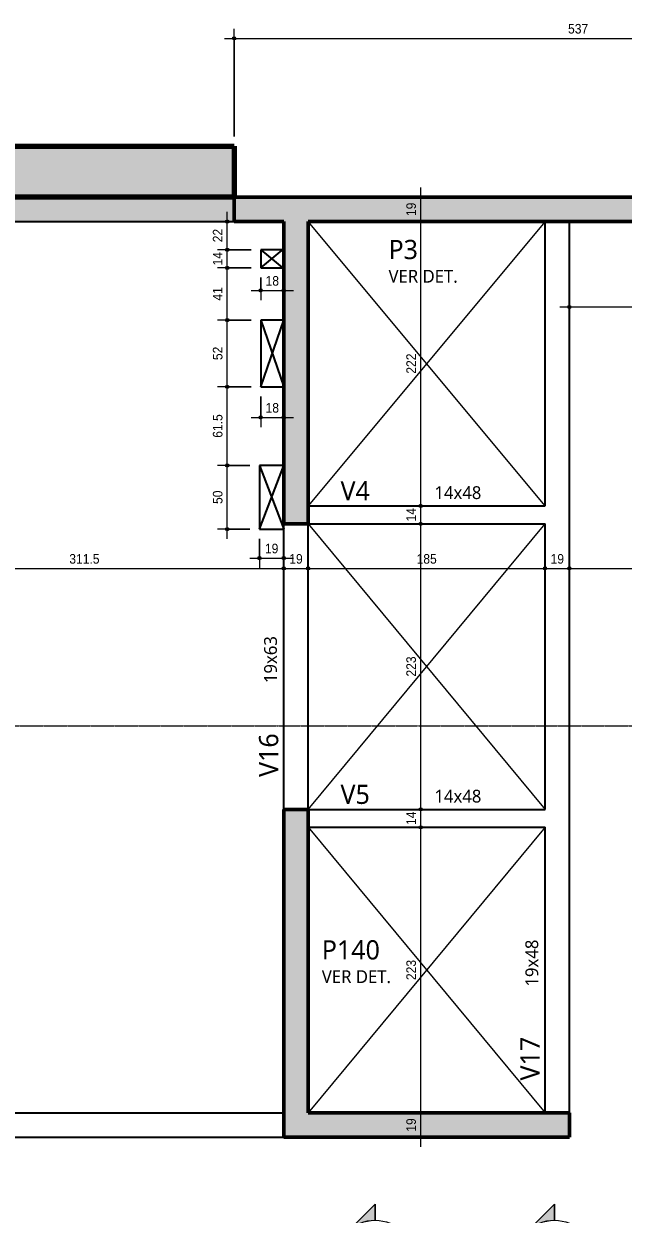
# Model space of a CAD drawing. Header units: centimetres. Extents: x -2198 to 42786, y -3196 to 88064.
# Drawn here: x -550 to -82, y -87 to 843 of the extents above; entities that cross this region are included whole.
import ezdxf

# ---------------------------------------------------------------- set-up
doc = ezdxf.new("R2010")
doc.units = ezdxf.units.CM
doc.linetypes.add('Centro de 6 mm', pattern=[1.32, 0.6, -0.24, 0.24, -0.24])
for name, color, linetype, lineweight in [('A-ANNO-DIMS', 7, 'Continuous', 9), ('A-ANNO-DIMS-50', 7, 'Continuous', 9), ('A-DETL-THIN', 7, 'Continuous', 25), ('A-FLOR', 7, 'Continuous', 25), ('G-ANNO-SYMB', 7, 'Continuous', 9), ('S-BEAM', 7, 'Continuous', 25), ('S-BEAM-IDEN', 7, 'Continuous', 9), ('S-COLS', 7, 'Continuous', 25), ('S-COLS-IDEN', 7, 'Continuous', 9)]:
    doc.layers.add(name, color=color, linetype=linetype, lineweight=lineweight)
doc.layers.add('A-DETL', color=7, linetype='Continuous', lineweight=18, true_color=0x00a600)
doc.styles.add('Arial_2', font='arial.ttf', dxfattribs={"width": 0.9, "height": 7.5})
doc.styles.add('Gadugi', font='gadugi.ttf', dxfattribs={"height": 15})
doc.styles.add('Gadugi_1', font='gadugi.ttf', dxfattribs={"height": 10})
doc.styles.add('Gadugi_2', font='gadugi.ttf', dxfattribs={"height": 0.2})
doc.dimstyles.new('PED_1_5mm_ESQ', dxfattribs={"dimscale": 30.48, "dimtxt": 7.651945, "dimasz": 0.328084, "dimexe": 0.246063, "dimexo": 0.246063, "dimgap": 0.049213, "dimtad": 1, "dimdec": 1, "dimrnd": 0.5, "dimdsep": 46, "dimtxsty": 'Arial_2', "dimblk1": 'DOTSMALL', "dimblk2": 'DOTSMALL', "dimsah": 1, "dimcen": 0.09, "dimdle": 0.246063, "dimazin": 0, "dimtfac": 1, "dimtdec": 4, "dimtix": 1, "dimtmove": 0, "dimatfit": 3, "dimfxl": 1, "dimtvp": 1, "dimtolj": 1, "dimtzin": 0, "dimarcsym": 2})

# ---------------------------------------------------------------- blocks, each defined once
blk = doc.blocks.new('PED_TAG_PILAR_R04 - PILAR VER DET_-2523782-PL E 001 - FORMA DO PAVIMENTO TIPO 1')
at = {"layer": 'S-COLS-IDEN', "insert": (0.115, -0.633), "char_height": 0.2, "width": 1.37089, "attachment_point": 1, "style": 'Gadugi_2'}
blk.add_mtext('VER DET.', dxfattribs=at)
blk = doc.blocks.new('Corte - M_Cabeça do corte - Preenchida-2060824-PL E 001 - FORMA DO PAVIMENTO TIPO 1')
at = {"layer": 'G-ANNO-SYMB'}
h = blk.add_hatch(color=256, dxfattribs=at)
edge = h.paths.add_edge_path(flags=0)
edge.add_line((-0.6, 0.849), (-0.6, 0.6))
edge.add_arc((-0.6, 0), 0.6, 90, 135)
edge.add_line((-1.024, 0.424), (-0.6, 0.849))
h = blk.add_hatch(color=256, dxfattribs=at)
edge = h.paths.add_edge_path(flags=0)
edge.add_line((-0.6, 0.849), (-0.176, 0.424))
edge.add_arc((-0.6, 0), 0.6, 45, 90)
edge.add_line((-0.6, 0.6), (-0.6, 0.849))
h = blk.add_hatch(color=256, dxfattribs=at)
edge = h.paths.add_edge_path(flags=0)
edge.add_line((-1.449, 0), (-1.024, 0.424))
edge.add_arc((-0.6, 0), 0.6, 135, 180)
edge.add_line((-1.2, 0), (-1.449, 0))
h = blk.add_hatch(color=256, dxfattribs=at)
edge = h.paths.add_edge_path(flags=0)
edge.add_line((0.249, 0), (0, 0))
edge.add_arc((-0.6, 0), 0.6, 360, 405)
edge.add_line((-0.176, 0.424), (0.249, 0))
for p, q in [((-0.6, 0.849), (-1.449, 0)), ((-0.6, 0.849), (-1.024, 0.424)), ((-0.6, 0.849), (0.249, 0)), ((-0.6, 0.6), (-0.6, 0.849)), ((-0.6, 0.849), (-0.6, 0.6)), ((-0.176, 0.424), (-0.6, 0.849)), ((-1.024, 0.424), (-1.449, 0)), ((0.249, 0), (-0.176, 0.424)), ((-1.449, 0), (-1.2, 0)), ((0, 0), (0.249, 0)), ((-1.2, 0), (-1.449, 0)), ((0, 0), (0.249, 0))]:
    blk.add_line(p, q, dxfattribs=at)
for start, end in [(360, 180), (90, 135), (45, 90), (135, 180), (360, 45), (180, 360)]:
    blk.add_arc((-0.6, 0), 0.6, start, end, dxfattribs=at)
blk = doc.blocks.new('DIMBLOCK8-PL E 001 - FORMA DO PAVIMENTO TIPO 1')
at = {"layer": 'A-ANNO-DIMS-50'}
h = blk.add_hatch(color=256, dxfattribs=at)
edge = h.paths.add_edge_path(flags=0)
edge.add_arc((-658.86, 417.26), 1.25, 0, 360)
h = blk.add_hatch(color=256, dxfattribs=at)
edge = h.paths.add_edge_path(flags=0)
edge.add_arc((-347.36, 417.26), 1.25, 0, 360)
for p, q in [((-658.86, 411.53), (-658.86, 424.76)), ((-347.36, 411.53), (-347.36, 424.76)), ((-658.86, 417.26), (-347.36, 417.26)), ((-658.86, 417.26), (-658.86, 411.53)), ((-347.36, 417.26), (-347.36, 411.53))]:
    blk.add_line(p, q, dxfattribs=at)
for centre in [(-658.86, 417.26), (-347.36, 417.26)]:
    blk.add_circle(centre, 1.25, dxfattribs=at)
at = {"layer": 'A-ANNO-DIMS-50', "color": 0, "insert": (-514.77, 428.5), "char_height": 7.5, "width": 27.9708, "attachment_point": 1, "line_spacing_factor": 0.941778, "style": 'Arial_2'}
blk.add_mtext('311.5', dxfattribs=at)
blk = doc.blocks.new('_DotSmall')
at = {"color": 0, "linetype": 'ByBlock', "const_width": 0.5}
blk.add_lwpolyline([(-0.0625, 0, 1), (0.0625, 0, 1)], format="xyb", close=True, dxfattribs=at)
blk = doc.blocks.new('DIMBLOCK9-PL E 001 - FORMA DO PAVIMENTO TIPO 1')
at = {"layer": 'A-ANNO-DIMS-50'}
h = blk.add_hatch(color=256, dxfattribs=at)
edge = h.paths.add_edge_path(flags=0)
edge.add_arc((-347.36, 417.26), 1.25, 0, 360)
h = blk.add_hatch(color=256, dxfattribs=at)
edge = h.paths.add_edge_path(flags=0)
edge.add_arc((-328.36, 417.26), 1.25, 0, 360)
for p, q in [((-347.36, 411.53), (-347.36, 424.76)), ((-328.36, 411.53), (-328.36, 424.76)), ((-347.36, 417.26), (-328.36, 417.26)), ((-347.36, 417.26), (-347.36, 411.53)), ((-328.36, 417.26), (-328.36, 411.53))]:
    blk.add_line(p, q, dxfattribs=at)
for centre in [(-347.36, 417.26), (-328.36, 417.26)]:
    blk.add_circle(centre, 1.25, dxfattribs=at)
at = {"layer": 'A-ANNO-DIMS-50', "color": 0, "insert": (-343.04, 428.5), "char_height": 7.5, "width": 12.4315, "attachment_point": 1, "line_spacing_factor": 0.941778, "style": 'Arial_2'}
blk.add_mtext('19', dxfattribs=at)
blk = doc.blocks.new('DIMBLOCK10-PL E 001 - FORMA DO PAVIMENTO TIPO 1')
at = {"layer": 'A-ANNO-DIMS-50'}
h = blk.add_hatch(color=256, dxfattribs=at)
edge = h.paths.add_edge_path(flags=0)
edge.add_arc((-328.36, 417.26), 1.25, 0, 360)
h = blk.add_hatch(color=256, dxfattribs=at)
edge = h.paths.add_edge_path(flags=0)
edge.add_arc((-143.36, 417.26), 1.25, 0, 360)
for p, q in [((-328.36, 411.53), (-328.36, 424.76)), ((-143.36, 411.53), (-143.36, 424.76)), ((-328.36, 417.26), (-143.36, 417.26)), ((-328.36, 417.26), (-328.36, 411.53)), ((-143.36, 417.26), (-143.36, 411.53))]:
    blk.add_line(p, q, dxfattribs=at)
for centre in [(-328.36, 417.26), (-143.36, 417.26)]:
    blk.add_circle(centre, 1.25, dxfattribs=at)
at = {"layer": 'A-ANNO-DIMS-50', "color": 0, "insert": (-243.63, 428.5), "char_height": 7.5, "width": 18.6472, "attachment_point": 1, "line_spacing_factor": 0.941778, "style": 'Arial_2'}
blk.add_mtext('185', dxfattribs=at)
blk = doc.blocks.new('DIMBLOCK11-PL E 001 - FORMA DO PAVIMENTO TIPO 1')
at = {"layer": 'A-ANNO-DIMS-50'}
h = blk.add_hatch(color=256, dxfattribs=at)
edge = h.paths.add_edge_path(flags=0)
edge.add_arc((-143.36, 417.26), 1.25, 0, 360)
h = blk.add_hatch(color=256, dxfattribs=at)
edge = h.paths.add_edge_path(flags=0)
edge.add_arc((-124.36, 417.26), 1.25, 0, 360)
for p, q in [((-143.36, 411.53), (-143.36, 424.76)), ((-124.36, 411.53), (-124.36, 424.76)), ((-143.36, 417.26), (-124.36, 417.26)), ((-143.36, 417.26), (-143.36, 411.53)), ((-124.36, 417.26), (-124.36, 411.53))]:
    blk.add_line(p, q, dxfattribs=at)
for centre in [(-143.36, 417.26), (-124.36, 417.26)]:
    blk.add_circle(centre, 1.25, dxfattribs=at)
at = {"layer": 'A-ANNO-DIMS-50', "color": 0, "insert": (-139.04, 428.5), "char_height": 7.5, "width": 12.4315, "attachment_point": 1, "line_spacing_factor": 0.941778, "style": 'Arial_2'}
blk.add_mtext('19', dxfattribs=at)
blk = doc.blocks.new('DIMBLOCK12-PL E 001 - FORMA DO PAVIMENTO TIPO 1')
at = {"layer": 'A-ANNO-DIMS-50'}
h = blk.add_hatch(color=256, dxfattribs=at)
edge = h.paths.add_edge_path(flags=0)
edge.add_arc((-124.36, 417.26), 1.25, 0, 360)
h = blk.add_hatch(color=256, dxfattribs=at)
edge = h.paths.add_edge_path(flags=0)
edge.add_arc((93.14, 417.26), 1.25, 0, 360)
for p, q in [((-124.36, 411.53), (-124.36, 424.76)), ((93.14, 411.53), (93.14, 424.76)), ((-124.36, 417.26), (93.14, 417.26)), ((-124.36, 417.26), (-124.36, 411.53)), ((93.14, 417.26), (93.14, 411.53))]:
    blk.add_line(p, q, dxfattribs=at)
for centre in [(-124.36, 417.26), (93.14, 417.26)]:
    blk.add_circle(centre, 1.25, dxfattribs=at)
at = {"layer": 'A-ANNO-DIMS-50', "color": 0, "insert": (-27.27, 428.5), "char_height": 7.5, "width": 27.9708, "attachment_point": 1, "line_spacing_factor": 0.941778, "style": 'Arial_2'}
blk.add_mtext('217.5', dxfattribs=at)
blk = doc.blocks.new('DIMBLOCK34-PL E 001 - FORMA DO PAVIMENTO TIPO 1')
at = {"layer": 'A-ANNO-DIMS-50'}
h = blk.add_hatch(color=256, dxfattribs=at)
edge = h.paths.add_edge_path(flags=0)
edge.add_arc((-240.44, -7.88), 1.25, 0, 360)
h = blk.add_hatch(color=256, dxfattribs=at)
edge = h.paths.add_edge_path(flags=0)
edge.add_arc((-240.44, -26.88), 1.25, 0, 360)
for p, q in [((-234.71, -7.88), (-247.94, -7.88)), ((-240.44, -34.38), (-240.44, -7.88)), ((-240.44, -7.88), (-234.71, -7.88)), ((-234.71, -26.88), (-247.94, -26.88)), ((-240.44, -26.88), (-234.71, -26.88))]:
    blk.add_line(p, q, dxfattribs=at)
for centre in [(-240.44, -7.88), (-240.44, -26.88)]:
    blk.add_circle(centre, 1.25, dxfattribs=at)
at = {"layer": 'A-ANNO-DIMS-50', "color": 0, "insert": (-251.68, -22.56), "char_height": 7.5, "width": 12.4315, "attachment_point": 1, "rotation": 90, "line_spacing_factor": 0.941778, "style": 'Arial_2'}
blk.add_mtext('19', dxfattribs=at)
blk = doc.blocks.new('DIMBLOCK35-PL E 001 - FORMA DO PAVIMENTO TIPO 1')
at = {"layer": 'A-ANNO-DIMS-50'}
h = blk.add_hatch(color=256, dxfattribs=at)
edge = h.paths.add_edge_path(flags=0)
edge.add_arc((-240.44, 215.12), 1.25, 0, 360)
h = blk.add_hatch(color=256, dxfattribs=at)
edge = h.paths.add_edge_path(flags=0)
edge.add_arc((-240.44, -7.88), 1.25, 0, 360)
for p, q in [((-234.71, 215.12), (-247.94, 215.12)), ((-240.44, -7.88), (-240.44, 215.12)), ((-240.44, 215.12), (-234.71, 215.12)), ((-234.71, -7.88), (-247.94, -7.88)), ((-240.44, -7.88), (-234.71, -7.88))]:
    blk.add_line(p, q, dxfattribs=at)
for centre in [(-240.44, 215.12), (-240.44, -7.88)]:
    blk.add_circle(centre, 1.25, dxfattribs=at)
at = {"layer": 'A-ANNO-DIMS-50', "color": 0, "insert": (-251.68, 95.85), "char_height": 7.5, "width": 18.6472, "attachment_point": 1, "rotation": 90, "line_spacing_factor": 0.941778, "style": 'Arial_2'}
blk.add_mtext('223', dxfattribs=at)
blk = doc.blocks.new('DIMBLOCK36-PL E 001 - FORMA DO PAVIMENTO TIPO 1')
at = {"layer": 'A-ANNO-DIMS-50'}
h = blk.add_hatch(color=256, dxfattribs=at)
edge = h.paths.add_edge_path(flags=0)
edge.add_arc((-240.44, 229.12), 1.25, 0, 360)
h = blk.add_hatch(color=256, dxfattribs=at)
edge = h.paths.add_edge_path(flags=0)
edge.add_arc((-240.44, 215.12), 1.25, 0, 360)
for p, q in [((-234.71, 229.12), (-247.94, 229.12)), ((-240.44, 215.12), (-240.44, 229.12)), ((-240.44, 229.12), (-234.71, 229.12)), ((-234.71, 215.12), (-247.94, 215.12)), ((-240.44, 215.12), (-234.71, 215.12))]:
    blk.add_line(p, q, dxfattribs=at)
for centre in [(-240.44, 229.12), (-240.44, 215.12)]:
    blk.add_circle(centre, 1.25, dxfattribs=at)
at = {"layer": 'A-ANNO-DIMS-50', "color": 0, "insert": (-251.68, 216.94), "char_height": 7.5, "width": 12.4315, "attachment_point": 1, "rotation": 90, "line_spacing_factor": 0.941778, "style": 'Arial_2'}
blk.add_mtext('14', dxfattribs=at)
blk = doc.blocks.new('DIMBLOCK37-PL E 001 - FORMA DO PAVIMENTO TIPO 1')
at = {"layer": 'A-ANNO-DIMS-50'}
h = blk.add_hatch(color=256, dxfattribs=at)
edge = h.paths.add_edge_path(flags=0)
edge.add_arc((-240.44, 452.12), 1.25, 0, 360)
h = blk.add_hatch(color=256, dxfattribs=at)
edge = h.paths.add_edge_path(flags=0)
edge.add_arc((-240.44, 229.12), 1.25, 0, 360)
for p, q in [((-234.71, 452.12), (-247.94, 452.12)), ((-240.44, 229.12), (-240.44, 452.12)), ((-240.44, 452.12), (-234.71, 452.12)), ((-234.71, 229.12), (-247.94, 229.12)), ((-240.44, 229.12), (-234.71, 229.12))]:
    blk.add_line(p, q, dxfattribs=at)
for centre in [(-240.44, 452.12), (-240.44, 229.12)]:
    blk.add_circle(centre, 1.25, dxfattribs=at)
at = {"layer": 'A-ANNO-DIMS-50', "color": 0, "insert": (-251.68, 332.85), "char_height": 7.5, "width": 18.6472, "attachment_point": 1, "rotation": 90, "line_spacing_factor": 0.941778, "style": 'Arial_2'}
blk.add_mtext('223', dxfattribs=at)
blk = doc.blocks.new('DIMBLOCK38-PL E 001 - FORMA DO PAVIMENTO TIPO 1')
at = {"layer": 'A-ANNO-DIMS-50'}
h = blk.add_hatch(color=256, dxfattribs=at)
edge = h.paths.add_edge_path(flags=0)
edge.add_arc((-240.44, 466.12), 1.25, 0, 360)
h = blk.add_hatch(color=256, dxfattribs=at)
edge = h.paths.add_edge_path(flags=0)
edge.add_arc((-240.44, 452.12), 1.25, 0, 360)
for p, q in [((-234.71, 466.12), (-247.94, 466.12)), ((-240.44, 452.12), (-240.44, 466.12)), ((-240.44, 466.12), (-234.71, 466.12)), ((-234.71, 452.12), (-247.94, 452.12)), ((-240.44, 452.12), (-234.71, 452.12))]:
    blk.add_line(p, q, dxfattribs=at)
for centre in [(-240.44, 466.12), (-240.44, 452.12)]:
    blk.add_circle(centre, 1.25, dxfattribs=at)
at = {"layer": 'A-ANNO-DIMS-50', "color": 0, "insert": (-251.68, 453.94), "char_height": 7.5, "width": 12.4315, "attachment_point": 1, "rotation": 90, "line_spacing_factor": 0.941778, "style": 'Arial_2'}
blk.add_mtext('14', dxfattribs=at)
blk = doc.blocks.new('DIMBLOCK39-PL E 001 - FORMA DO PAVIMENTO TIPO 1')
at = {"layer": 'A-ANNO-DIMS-50'}
h = blk.add_hatch(color=256, dxfattribs=at)
edge = h.paths.add_edge_path(flags=0)
edge.add_arc((-240.44, 688.12), 1.25, 0, 360)
h = blk.add_hatch(color=256, dxfattribs=at)
edge = h.paths.add_edge_path(flags=0)
edge.add_arc((-240.44, 466.12), 1.25, 0, 360)
for p, q in [((-234.71, 688.12), (-247.94, 688.12)), ((-240.44, 466.12), (-240.44, 688.12)), ((-240.44, 688.12), (-234.71, 688.12)), ((-234.71, 466.12), (-247.94, 466.12)), ((-240.44, 466.12), (-234.71, 466.12))]:
    blk.add_line(p, q, dxfattribs=at)
for centre in [(-240.44, 688.12), (-240.44, 466.12)]:
    blk.add_circle(centre, 1.25, dxfattribs=at)
at = {"layer": 'A-ANNO-DIMS-50', "color": 0, "insert": (-251.68, 569.35), "char_height": 7.5, "width": 18.6472, "attachment_point": 1, "rotation": 90, "line_spacing_factor": 0.941778, "style": 'Arial_2'}
blk.add_mtext('222', dxfattribs=at)
blk = doc.blocks.new('DIMBLOCK40-PL E 001 - FORMA DO PAVIMENTO TIPO 1')
at = {"layer": 'A-ANNO-DIMS-50'}
h = blk.add_hatch(color=256, dxfattribs=at)
edge = h.paths.add_edge_path(flags=0)
edge.add_arc((-240.44, 707.12), 1.25, 0, 360)
h = blk.add_hatch(color=256, dxfattribs=at)
edge = h.paths.add_edge_path(flags=0)
edge.add_arc((-240.44, 688.12), 1.25, 0, 360)
for p, q in [((-234.71, 707.12), (-247.94, 707.12)), ((-240.44, 688.12), (-240.44, 714.62)), ((-240.44, 707.12), (-234.71, 707.12)), ((-234.71, 688.12), (-247.94, 688.12)), ((-240.44, 688.12), (-234.71, 688.12))]:
    blk.add_line(p, q, dxfattribs=at)
for centre in [(-240.44, 707.12), (-240.44, 688.12)]:
    blk.add_circle(centre, 1.25, dxfattribs=at)
at = {"layer": 'A-ANNO-DIMS-50', "color": 0, "insert": (-251.68, 692.44), "char_height": 7.5, "width": 12.4315, "attachment_point": 1, "rotation": 90, "line_spacing_factor": 0.941778, "style": 'Arial_2'}
blk.add_mtext('19', dxfattribs=at)
blk = doc.blocks.new('DIMBLOCK78-PL E 001 - FORMA DO PAVIMENTO TIPO 1')
at = {"layer": 'A-ANNO-DIMS-50'}
h = blk.add_hatch(color=256, dxfattribs=at)
edge = h.paths.add_edge_path(flags=0)
edge.add_arc((-386.11, 831.2), 1.25, 0, 360)
h = blk.add_hatch(color=256, dxfattribs=at)
edge = h.paths.add_edge_path(flags=0)
edge.add_arc((150.88, 831.2), 1.25, 0, 360)
for p, q in [((-386.11, 754.62), (-386.11, 838.7)), ((150.88, 754.62), (150.88, 838.7)), ((-393.61, 831.2), (158.38, 831.2)), ((-386.11, 831.2), (-386.11, 754.62)), ((150.88, 831.2), (150.88, 754.62))]:
    blk.add_line(p, q, dxfattribs=at)
for centre in [(-386.11, 831.2), (150.88, 831.2)]:
    blk.add_circle(centre, 1.25, dxfattribs=at)
at = {"layer": 'A-ANNO-DIMS-50', "color": 0, "insert": (-125.39, 842.44), "char_height": 7.5, "width": 18.6472, "attachment_point": 1, "line_spacing_factor": 0.941778, "style": 'Arial_2'}
blk.add_mtext('537', dxfattribs=at)
blk = doc.blocks.new('DIMBLOCK118-PL E 001 - FORMA DO PAVIMENTO TIPO 1')
at = {"layer": 'A-ANNO-DIMS-50'}
h = blk.add_hatch(color=256, dxfattribs=at)
edge = h.paths.add_edge_path(flags=0)
edge.add_arc((-391.47, 497.68), 1.25, 0, 360)
h = blk.add_hatch(color=256, dxfattribs=at)
edge = h.paths.add_edge_path(flags=0)
edge.add_arc((-391.47, 447.92), 1.25, 0, 360)
for p, q in [((-373.86, 497.68), (-398.97, 497.68)), ((-391.47, 440.42), (-391.47, 497.68)), ((-391.47, 497.68), (-373.86, 497.68)), ((-373.86, 447.92), (-398.97, 447.92)), ((-391.47, 447.92), (-373.86, 447.92))]:
    blk.add_line(p, q, dxfattribs=at)
for centre in [(-391.47, 497.68), (-391.47, 447.92)]:
    blk.add_circle(centre, 1.25, dxfattribs=at)
at = {"layer": 'A-ANNO-DIMS-50', "color": 0, "insert": (-402.7, 467.62), "char_height": 7.5, "width": 12.4315, "attachment_point": 1, "rotation": 90, "line_spacing_factor": 0.941778, "style": 'Arial_2'}
blk.add_mtext('50', dxfattribs=at)
blk = doc.blocks.new('DIMBLOCK119-PL E 001 - FORMA DO PAVIMENTO TIPO 1')
at = {"layer": 'A-ANNO-DIMS-50'}
h = blk.add_hatch(color=256, dxfattribs=at)
edge = h.paths.add_edge_path(flags=0)
edge.add_arc((-391.47, 559.1), 1.25, 0, 360)
h = blk.add_hatch(color=256, dxfattribs=at)
edge = h.paths.add_edge_path(flags=0)
edge.add_arc((-391.47, 497.68), 1.25, 0, 360)
for p, q in [((-372.86, 559.1), (-398.97, 559.1)), ((-391.47, 497.68), (-391.47, 559.1)), ((-391.47, 559.1), (-372.86, 559.1)), ((-373.86, 497.68), (-398.97, 497.68)), ((-391.47, 497.68), (-373.86, 497.68))]:
    blk.add_line(p, q, dxfattribs=at)
for centre in [(-391.47, 559.1), (-391.47, 497.68)]:
    blk.add_circle(centre, 1.25, dxfattribs=at)
at = {"layer": 'A-ANNO-DIMS-50', "color": 0, "insert": (-402.7, 519.32), "char_height": 7.5, "width": 21.7551, "attachment_point": 1, "rotation": 90, "line_spacing_factor": 0.941778, "style": 'Arial_2'}
blk.add_mtext('61.5', dxfattribs=at)
blk = doc.blocks.new('DIMBLOCK120-PL E 001 - FORMA DO PAVIMENTO TIPO 1')
at = {"layer": 'A-ANNO-DIMS-50'}
h = blk.add_hatch(color=256, dxfattribs=at)
edge = h.paths.add_edge_path(flags=0)
edge.add_arc((-391.47, 611.17), 1.25, 0, 360)
h = blk.add_hatch(color=256, dxfattribs=at)
edge = h.paths.add_edge_path(flags=0)
edge.add_arc((-391.47, 559.1), 1.25, 0, 360)
for p, q in [((-372.86, 611.17), (-398.97, 611.17)), ((-391.47, 559.1), (-391.47, 611.17)), ((-391.47, 611.17), (-372.86, 611.17)), ((-372.86, 559.1), (-398.97, 559.1)), ((-391.47, 559.1), (-372.86, 559.1))]:
    blk.add_line(p, q, dxfattribs=at)
for centre in [(-391.47, 611.17), (-391.47, 559.1)]:
    blk.add_circle(centre, 1.25, dxfattribs=at)
at = {"layer": 'A-ANNO-DIMS-50', "color": 0, "insert": (-402.7, 579.96), "char_height": 7.5, "width": 12.4315, "attachment_point": 1, "rotation": 90, "line_spacing_factor": 0.941778, "style": 'Arial_2'}
blk.add_mtext('52', dxfattribs=at)
blk = doc.blocks.new('DIMBLOCK121-PL E 001 - FORMA DO PAVIMENTO TIPO 1')
at = {"layer": 'A-ANNO-DIMS-50'}
h = blk.add_hatch(color=256, dxfattribs=at)
edge = h.paths.add_edge_path(flags=0)
edge.add_arc((-391.47, 651.95), 1.25, 0, 360)
h = blk.add_hatch(color=256, dxfattribs=at)
edge = h.paths.add_edge_path(flags=0)
edge.add_arc((-391.47, 611.17), 1.25, 0, 360)
for p, q in [((-372.86, 651.95), (-398.97, 651.95)), ((-391.47, 611.17), (-391.47, 651.95)), ((-391.47, 651.95), (-372.86, 651.95)), ((-372.86, 611.17), (-398.97, 611.17)), ((-391.47, 611.17), (-372.86, 611.17))]:
    blk.add_line(p, q, dxfattribs=at)
for centre in [(-391.47, 651.95), (-391.47, 611.17)]:
    blk.add_circle(centre, 1.25, dxfattribs=at)
at = {"layer": 'A-ANNO-DIMS-50', "color": 0, "insert": (-402.7, 626.38), "char_height": 7.5, "width": 12.4315, "attachment_point": 1, "rotation": 90, "line_spacing_factor": 0.941778, "style": 'Arial_2'}
blk.add_mtext('41', dxfattribs=at)
blk = doc.blocks.new('DIMBLOCK122-PL E 001 - FORMA DO PAVIMENTO TIPO 1')
at = {"layer": 'A-ANNO-DIMS-50'}
h = blk.add_hatch(color=256, dxfattribs=at)
edge = h.paths.add_edge_path(flags=0)
edge.add_arc((-391.47, 666.11), 1.25, 0, 360)
h = blk.add_hatch(color=256, dxfattribs=at)
edge = h.paths.add_edge_path(flags=0)
edge.add_arc((-391.47, 651.95), 1.25, 0, 360)
for p, q in [((-372.86, 666.11), (-398.97, 666.11)), ((-391.47, 651.95), (-391.47, 666.11)), ((-391.47, 666.11), (-372.86, 666.11)), ((-372.86, 651.95), (-398.97, 651.95)), ((-391.47, 651.95), (-372.86, 651.95))]:
    blk.add_line(p, q, dxfattribs=at)
for centre in [(-391.47, 666.11), (-391.47, 651.95)]:
    blk.add_circle(centre, 1.25, dxfattribs=at)
at = {"layer": 'A-ANNO-DIMS-50', "color": 0, "insert": (-402.7, 653.85), "char_height": 7.5, "width": 12.4315, "attachment_point": 1, "rotation": 90, "line_spacing_factor": 0.941778, "style": 'Arial_2'}
blk.add_mtext('14', dxfattribs=at)
blk = doc.blocks.new('DIMBLOCK123-PL E 001 - FORMA DO PAVIMENTO TIPO 1')
at = {"layer": 'A-ANNO-DIMS-50'}
h = blk.add_hatch(color=256, dxfattribs=at)
edge = h.paths.add_edge_path(flags=0)
edge.add_arc((-391.47, 688.12), 1.25, 0, 360)
h = blk.add_hatch(color=256, dxfattribs=at)
edge = h.paths.add_edge_path(flags=0)
edge.add_arc((-391.47, 666.11), 1.25, 0, 360)
for p, q in [((-393.61, 688.12), (-383.97, 688.12)), ((-391.47, 688.12), (-393.61, 688.12)), ((-391.47, 666.11), (-391.47, 695.62)), ((-372.86, 666.11), (-398.97, 666.11)), ((-391.47, 666.11), (-372.86, 666.11))]:
    blk.add_line(p, q, dxfattribs=at)
for centre in [(-391.47, 688.12), (-391.47, 666.11)]:
    blk.add_circle(centre, 1.25, dxfattribs=at)
at = {"layer": 'A-ANNO-DIMS-50', "color": 0, "insert": (-402.7, 671.94), "char_height": 7.5, "width": 12.4315, "attachment_point": 1, "rotation": 90, "line_spacing_factor": 0.941778, "style": 'Arial_2'}
blk.add_mtext('22', dxfattribs=at)
blk = doc.blocks.new('DIMBLOCK124-PL E 001 - FORMA DO PAVIMENTO TIPO 1')
at = {"layer": 'A-ANNO-DIMS-50'}
h = blk.add_hatch(color=256, dxfattribs=at)
edge = h.paths.add_edge_path(flags=0)
edge.add_arc((-366.36, 425.36), 1.25, 0, 360)
h = blk.add_hatch(color=256, dxfattribs=at)
edge = h.paths.add_edge_path(flags=0)
edge.add_arc((-347.36, 425.36), 1.25, 0, 360)
for p, q in [((-366.36, 440.42), (-366.36, 417.86)), ((-366.36, 425.36), (-366.36, 440.42)), ((-347.36, 444.62), (-347.36, 417.86)), ((-347.36, 425.36), (-347.36, 444.62)), ((-373.86, 425.36), (-339.86, 425.36))]:
    blk.add_line(p, q, dxfattribs=at)
for centre in [(-366.36, 425.36), (-347.36, 425.36)]:
    blk.add_circle(centre, 1.25, dxfattribs=at)
at = {"layer": 'A-ANNO-DIMS-50', "color": 0, "insert": (-362.04, 436.59), "char_height": 7.5, "width": 12.4315, "attachment_point": 1, "line_spacing_factor": 0.941778, "style": 'Arial_2'}
blk.add_mtext('19', dxfattribs=at)
blk = doc.blocks.new('DIMBLOCK125-PL E 001 - FORMA DO PAVIMENTO TIPO 1')
at = {"layer": 'A-ANNO-DIMS-50'}
h = blk.add_hatch(color=256, dxfattribs=at)
edge = h.paths.add_edge_path(flags=0)
edge.add_arc((-365.36, 535.2), 1.25, 0, 360)
h = blk.add_hatch(color=256, dxfattribs=at)
edge = h.paths.add_edge_path(flags=0)
edge.add_arc((-347.36, 535.2), 1.25, 0, 360)
for p, q in [((-365.36, 551.6), (-365.36, 527.7)), ((-365.36, 535.2), (-365.36, 551.6)), ((-347.36, 529.46), (-347.36, 542.7)), ((-372.86, 535.2), (-339.86, 535.2)), ((-347.36, 535.2), (-347.36, 529.46))]:
    blk.add_line(p, q, dxfattribs=at)
for centre in [(-365.36, 535.2), (-347.36, 535.2)]:
    blk.add_circle(centre, 1.25, dxfattribs=at)
at = {"layer": 'A-ANNO-DIMS-50', "color": 0, "insert": (-361.54, 546.43), "char_height": 7.5, "width": 12.4315, "attachment_point": 1, "line_spacing_factor": 0.941778, "style": 'Arial_2'}
blk.add_mtext('18', dxfattribs=at)
blk = doc.blocks.new('DIMBLOCK126-PL E 001 - FORMA DO PAVIMENTO TIPO 1')
at = {"layer": 'A-ANNO-DIMS-50'}
h = blk.add_hatch(color=256, dxfattribs=at)
edge = h.paths.add_edge_path(flags=0)
edge.add_arc((-365.36, 634.33), 1.25, 0, 360)
h = blk.add_hatch(color=256, dxfattribs=at)
edge = h.paths.add_edge_path(flags=0)
edge.add_arc((-347.36, 634.33), 1.25, 0, 360)
for p, q in [((-365.36, 644.45), (-365.36, 626.83)), ((-365.36, 634.33), (-365.36, 644.45)), ((-347.36, 628.6), (-347.36, 641.83)), ((-372.86, 634.33), (-339.86, 634.33)), ((-347.36, 634.33), (-347.36, 628.6))]:
    blk.add_line(p, q, dxfattribs=at)
for centre in [(-365.36, 634.33), (-347.36, 634.33)]:
    blk.add_circle(centre, 1.25, dxfattribs=at)
at = {"layer": 'A-ANNO-DIMS-50', "color": 0, "insert": (-361.54, 645.57), "char_height": 7.5, "width": 12.4315, "attachment_point": 1, "line_spacing_factor": 0.941778, "style": 'Arial_2'}
blk.add_mtext('18', dxfattribs=at)
blk = doc.blocks.new('DIMBLOCK127-PL E 001 - FORMA DO PAVIMENTO TIPO 1')
at = {"layer": 'A-ANNO-DIMS-50'}
h = blk.add_hatch(color=256, dxfattribs=at)
edge = h.paths.add_edge_path(flags=0)
edge.add_arc((-124.36, 621.49), 1.25, 0, 360)
h = blk.add_hatch(color=256, dxfattribs=at)
edge = h.paths.add_edge_path(flags=0)
edge.add_arc((41.12, 621.49), 1.25, 0, 360)
for p, q in [((41.12, 645.98), (41.12, 613.99)), ((41.12, 621.49), (41.12, 645.98)), ((-124.36, 615.75), (-124.36, 628.99)), ((-131.86, 621.49), (41.12, 621.49)), ((-124.36, 621.49), (-124.36, 615.75))]:
    blk.add_line(p, q, dxfattribs=at)
for centre in [(-124.36, 621.49), (41.12, 621.49)]:
    blk.add_circle(centre, 1.25, dxfattribs=at)
at = {"layer": 'A-ANNO-DIMS-50', "color": 0, "insert": (-53.28, 632.72), "char_height": 7.5, "width": 27.9708, "attachment_point": 1, "line_spacing_factor": 0.941778, "style": 'Arial_2'}
blk.add_mtext('165.5', dxfattribs=at)

msp = doc.modelspace()

# ---------------------------------------------------------------- hatches: boundary and pattern name
at = {"layer": 'A-FLOR', "true_color": 0xa7d7e1}
msp.add_hatch(color=9, dxfattribs=at).paths.add_polyline_path([(-863.17, 707.12), (-386.11, 707.12), (-386.11, 747.12), (-1360.86, 747.12), (-1360.86, 707.12), (-873.86, 707.12)], flags=0)
at = {"layer": 'S-BEAM', "true_color": 0xccffcc}
msp.add_hatch(color=254, dxfattribs=at).paths.add_polyline_path([(-854.86, 688.12), (-386.11, 688.12), (-386.11, 707.12), (-854.86, 707.12)], flags=0)
at = {"layer": 'S-COLS', "true_color": 0x808080}
for points in [[(93.14, 452.12), (112.14, 452.12), (112.14, 688.12), (150.88, 688.12), (150.88, 707.12), (-386.11, 707.12), (-386.11, 688.12), (-347.36, 688.12), (-347.36, 452.12), (-328.36, 452.12), (-328.36, 688.12), (93.14, 688.12), (93.14, 630.67)], [(-124.36, -26.88), (-124.36, -7.88), (-328.36, -7.88), (-328.36, 229.12), (-347.36, 229.12), (-347.36, -26.88)]]:
    msp.add_hatch(color=8, dxfattribs=at).paths.add_polyline_path(points, flags=0)

# ---------------------------------------------------------------- linework, layer by layer
at = {"layer": 'A-DETL', "color": 7}
for p, q in [((-143.36, 466.12), (-328.36, 688.12)), ((-143.36, 688.12), (-328.36, 466.12)), ((-328.36, 452.12), (-143.36, 229.12)), ((-328.36, 229.12), (-143.36, 452.12)), ((-328.36, 215.12), (-143.36, -7.88)), ((-143.36, 215.12), (-328.36, -7.88))]:
    msp.add_line(p, q, dxfattribs=at)
at = {"layer": 'A-DETL-THIN'}
for p, q in [((-365.36, 651.95), (-347.36, 666.95)), ((-365.36, 666.11), (-347.36, 651.11)), ((-365.36, 611.17), (-347.36, 559.1)), ((-365.36, 559.1), (-347.36, 611.17)), ((-366.36, 497.68), (-347.36, 447.92)), ((-366.36, 447.92), (-347.36, 497.68))]:
    msp.add_line(p, q, dxfattribs=at)
at = {"layer": 'A-FLOR', "color": 190, "lineweight": 70, "true_color": 0x8000ff}
for p, q in [((-1360.86, 747.12), (-386.11, 747.12)), ((-386.11, 747.12), (-386.11, 707.12)), ((-386.11, 707.12), (-854.86, 707.12))]:
    msp.add_line(p, q, dxfattribs=at)
at = {"layer": 'A-FLOR'}
for p, q in [((-347.36, 666.11), (-365.36, 666.11)), ((-365.36, 666.11), (-365.36, 651.95)), ((-365.36, 651.95), (-347.36, 651.95)), ((-347.36, 611.17), (-365.36, 611.17)), ((-365.36, 611.17), (-365.36, 559.1)), ((-365.36, 559.1), (-347.36, 559.1)), ((-347.36, 497.68), (-366.36, 497.68)), ((-366.36, 497.68), (-366.36, 447.92)), ((-366.36, 447.92), (-347.36, 447.92))]:
    msp.add_line(p, q, dxfattribs=at)
at = {"layer": 'G-ANNO-SYMB', "linetype": 'Centro de 6 mm'}
msp.add_line((-1847.96, 294.37), (1441.7, 294.37), dxfattribs=at)
at = {"layer": 'S-BEAM'}
for p, q in [((-854.86, 707.12), (-386.11, 707.12)), ((-854.86, 688.12), (-386.11, 688.12)), ((-143.36, 466.12), (-143.36, 688.12)), ((-124.36, -7.88), (-124.36, 688.12)), ((-328.36, 466.12), (-143.36, 466.12)), ((-347.36, 229.12), (-347.36, 452.12)), ((-328.36, 229.12), (-328.36, 452.12)), ((-328.36, 452.12), (-143.36, 452.12)), ((-143.36, 229.12), (-143.36, 452.12)), ((-328.36, 229.12), (-143.36, 229.12)), ((-328.36, 215.12), (-143.36, 215.12)), ((-143.36, -7.88), (-143.36, 215.12)), ((-853.36, -7.88), (-347.36, -7.88)), ((-853.36, -26.88), (-347.36, -26.88))]:
    msp.add_line(p, q, dxfattribs=at)
at = {"layer": 'S-COLS', "lineweight": 50}
for p, q in [((-386.11, 707.12), (150.88, 707.12)), ((-386.11, 688.12), (-386.11, 707.12)), ((-347.36, 688.12), (-386.11, 688.12)), ((-347.36, 452.12), (-347.36, 688.12)), ((93.14, 688.12), (-328.36, 688.12)), ((-328.36, 688.12), (-328.36, 452.12)), ((-328.36, 452.12), (-347.36, 452.12)), ((-347.36, -26.88), (-347.36, 229.12)), ((-347.36, 229.12), (-328.36, 229.12)), ((-328.36, 229.12), (-328.36, -7.88)), ((-328.36, -7.88), (-124.36, -7.88)), ((-124.36, -7.88), (-124.36, -26.88)), ((-124.36, -26.88), (-347.36, -26.88))]:
    msp.add_line(p, q, dxfattribs=at)

# ---------------------------------------------------------------- block references
at = {"layer": 'G-ANNO-SYMB', "extrusion": (0, 0, -1), "xscale": 49.99999999999998, "yscale": 49.99999999999998, "zscale": 49.99999999999998, "rotation": 270.0000000000003}
for p in [(276.03, -151.7), (136.03, -151.7)]:
    msp.add_blockref('Corte - M_Cabeça do corte - Preenchida-2060824-PL E 001 - FORMA DO PAVIMENTO TIPO 1', p, dxfattribs=at)
at = {"layer": 'S-COLS-IDEN', "xscale": 49.99999999999998, "yscale": 49.99999999999998, "zscale": 49.99999999999998}
for p in [(-271.3, 682.07), (-323.38, 135.18)]:
    msp.add_blockref('PED_TAG_PILAR_R04 - PILAR VER DET_-2523782-PL E 001 - FORMA DO PAVIMENTO TIPO 1', p, dxfattribs=at)

# ---------------------------------------------------------------- texts
at = {"layer": 'S-BEAM-IDEN', "attachment_point": 1}
for s, insert, char_height, width, style in [('V4', (-303.03, 485.39), 15, 30.0633, 'Gadugi'), ('14x48', (-229.74, 481.46), 10, 44.8945, 'Gadugi_1'), ('V5', (-303.03, 248.39), 15, 30.0633, 'Gadugi'), ('14x48', (-229.74, 244.46), 10, 44.8945, 'Gadugi_1')]:
    msp.add_mtext(s, dxfattribs=dict(at, insert=insert, char_height=char_height, width=width, style=style))
at = {"layer": 'S-BEAM-IDEN', "attachment_point": 1, "rotation": 90}
for s, insert, char_height, width, style in [('19x63', (-362.7, 327.75), 10, 44.8945, 'Gadugi_1'), ('V16', (-366.64, 254.45), 15, 44.0928, 'Gadugi'), ('19x48', (-158.7, 90.75), 10, 44.8945, 'Gadugi_1'), ('V17', (-162.64, 17.45), 15, 44.0928, 'Gadugi')]:
    msp.add_mtext(s, dxfattribs=dict(at, insert=insert, char_height=char_height, width=width, style=style))
at = {"layer": 'S-COLS-IDEN', "char_height": 15, "attachment_point": 1, "style": 'Gadugi'}
for s, insert, width in [('P3', (-265.56, 673.84), 28.4599), ('P140', (-317.64, 126.95), 56.519)]:
    msp.add_mtext(s, dxfattribs=dict(at, insert=insert, width=width))

# ---------------------------------------------------------------- dimensions: what is measured, and where the dimension line sits
at = {"layer": 'A-ANNO-DIMS'}
for base, p1, p2, override, picture, middle in [((150.88, 831.2), (-386.11, 747.12), (150.88, 747.12), {"dimpost": '<>', "dimfxl": 536.989941}, 'DIMBLOCK78-PL E 001 - FORMA DO PAVIMENTO TIPO 1', (-117.62, 836.53)), ((-347.36, 634.33), (-365.36, 651.95), (-347.36, 636.1), {"dimpost": '<>', "dimfxl": 23.984409}, 'DIMBLOCK126-PL E 001 - FORMA DO PAVIMENTO TIPO 1', (-356.36, 639.66)), ((41.12, 621.49), (-124.36, 623.25), (41.12, 653.48), {"dimpost": '<>', "dimfxl": 168.22167}, 'DIMBLOCK127-PL E 001 - FORMA DO PAVIMENTO TIPO 1', (-41.62, 626.82)), ((-347.36, 535.2), (-365.36, 559.1), (-347.36, 536.96), {"dimpost": '<>', "dimfxl": 28.528565}, 'DIMBLOCK125-PL E 001 - FORMA DO PAVIMENTO TIPO 1', (-356.36, 540.53)), ((-347.36, 425.36), (-366.36, 447.92), (-347.36, 452.12), {"dimpost": '<>', "dimfxl": 19.458254}, 'DIMBLOCK124-PL E 001 - FORMA DO PAVIMENTO TIPO 1', (-356.86, 430.69)), ((-347.36, 417.26), (-658.86, 419.03), (-347.36, 419.03), {"dimpost": '<>', "dimfxl": 311.49548}, 'DIMBLOCK8-PL E 001 - FORMA DO PAVIMENTO TIPO 1', (-503.11, 422.6)), ((-328.36, 417.26), (-347.36, 419.03), (-328.36, 419.03), {"dimpost": '<>', "dimfxl": 19}, 'DIMBLOCK9-PL E 001 - FORMA DO PAVIMENTO TIPO 1', (-337.86, 422.59)), ((-143.36, 417.26), (-328.36, 419.03), (-143.36, 419.03), {"dimpost": '<>', "dimfxl": 185}, 'DIMBLOCK10-PL E 001 - FORMA DO PAVIMENTO TIPO 1', (-235.86, 422.59)), ((-124.36, 417.26), (-143.36, 419.03), (-124.36, 419.03), {"dimpost": '<>', "dimfxl": 19}, 'DIMBLOCK11-PL E 001 - FORMA DO PAVIMENTO TIPO 1', (-133.86, 422.59)), ((93.14, 417.26), (-124.36, 419.03), (93.14, 419.03), {"dimpost": '<>', "dimfxl": 217.5}, 'DIMBLOCK12-PL E 001 - FORMA DO PAVIMENTO TIPO 1', (-15.61, 422.59))]:
    dim = msp.add_linear_dim(base=base, p1=p1, p2=p2, dimstyle='PED_1_5mm_ESQ', override=override, dxfattribs=at)
    dim.commit()
    dim.dimension.update_dxf_attribs({"geometry": picture, "text_midpoint": middle})
for base, p1, p2, override, picture, middle in [((-240.44, 707.12), (-242.21, 688.12), (-242.21, 707.12), {"dimpost": '<>', "dimfxl": 19}, 'DIMBLOCK40-PL E 001 - FORMA DO PAVIMENTO TIPO 1', (-245.77, 697.62)), ((-391.47, 688.12), (-365.36, 666.11), (-386.11, 688.12), {"dimpost": '<>', "dimfxl": 30.245331}, 'DIMBLOCK123-PL E 001 - FORMA DO PAVIMENTO TIPO 1', (-396.73, 677.12)), ((-240.44, 688.12), (-242.21, 466.12), (-242.21, 688.12), {"dimpost": '<>', "dimfxl": 222.000019}, 'DIMBLOCK39-PL E 001 - FORMA DO PAVIMENTO TIPO 1', (-245.7, 577.12)), ((-391.47, 666.11), (-365.36, 651.95), (-365.36, 666.11), {"dimpost": '<>', "dimfxl": 14.161879}, 'DIMBLOCK122-PL E 001 - FORMA DO PAVIMENTO TIPO 1', (-396.73, 659.03)), ((-391.47, 651.95), (-365.36, 611.17), (-365.36, 651.95), {"dimpost": '<>', "dimfxl": 40.778941}, 'DIMBLOCK121-PL E 001 - FORMA DO PAVIMENTO TIPO 1', (-396.73, 631.56)), ((-391.47, 611.17), (-365.36, 559.1), (-365.36, 611.17), {"dimpost": '<>', "dimfxl": 52.076022}, 'DIMBLOCK120-PL E 001 - FORMA DO PAVIMENTO TIPO 1', (-396.8, 585.14)), ((-391.47, 559.1), (-366.36, 497.68), (-365.36, 559.1), {"dimpost": '<>', "dimfxl": 61.425267}, 'DIMBLOCK119-PL E 001 - FORMA DO PAVIMENTO TIPO 1', (-396.8, 528.39)), ((-391.47, 497.68), (-366.36, 447.92), (-366.36, 497.68), {"dimpost": '<>', "dimfxl": 49.76025}, 'DIMBLOCK118-PL E 001 - FORMA DO PAVIMENTO TIPO 1', (-396.8, 472.8)), ((-240.44, 466.12), (-242.21, 452.12), (-242.21, 466.12), {"dimpost": '<>', "dimfxl": 14}, 'DIMBLOCK38-PL E 001 - FORMA DO PAVIMENTO TIPO 1', (-245.7, 459.12)), ((-240.44, 452.12), (-242.21, 229.12), (-242.21, 452.12), {"dimpost": '<>', "dimfxl": 223.000007}, 'DIMBLOCK37-PL E 001 - FORMA DO PAVIMENTO TIPO 1', (-245.77, 340.62)), ((-240.44, 229.12), (-242.21, 215.12), (-242.21, 229.12), {"dimpost": '<>', "dimfxl": 14}, 'DIMBLOCK36-PL E 001 - FORMA DO PAVIMENTO TIPO 1', (-245.7, 222.12)), ((-240.44, 215.12), (-242.21, -7.88), (-242.21, 215.12), {"dimpost": '<>', "dimfxl": 222.999993}, 'DIMBLOCK35-PL E 001 - FORMA DO PAVIMENTO TIPO 1', (-245.77, 103.62)), ((-240.44, -7.88), (-242.21, -26.88), (-242.21, -7.88), {"dimpost": '<>', "dimfxl": 19}, 'DIMBLOCK34-PL E 001 - FORMA DO PAVIMENTO TIPO 1', (-245.77, -17.38))]:
    dim = msp.add_linear_dim(base=base, p1=p1, p2=p2, angle=90, dimstyle='PED_1_5mm_ESQ', override=override, dxfattribs=at)
    dim.commit()
    dim.dimension.update_dxf_attribs({"geometry": picture, "text_midpoint": middle})

doc.saveas('drawing.dxf')
